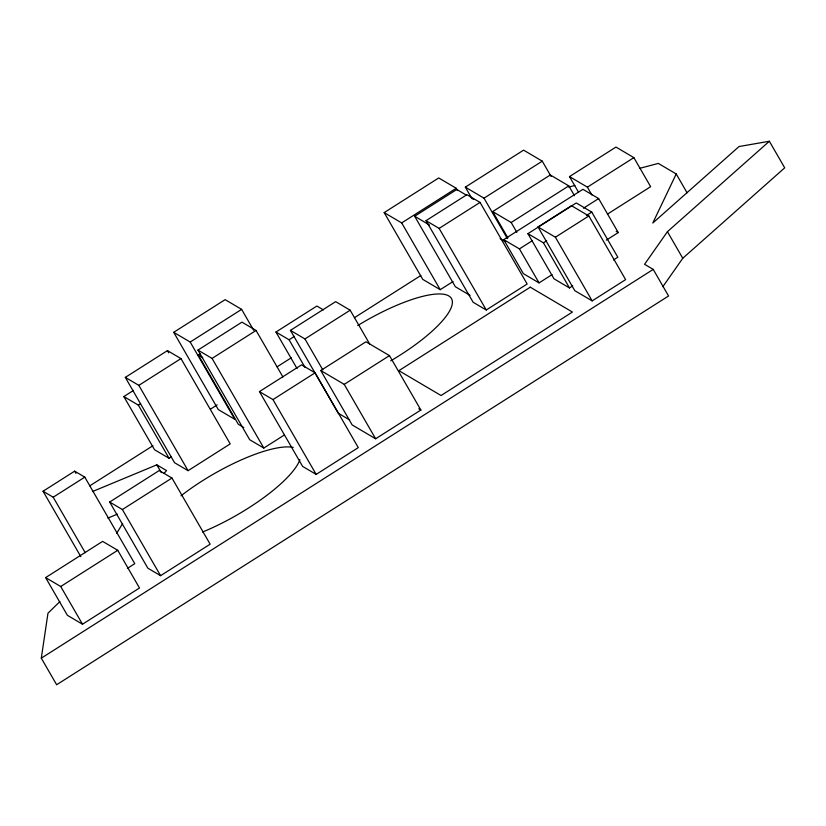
<?xml version="1.0" encoding="UTF-8"?>
<svg xmlns="http://www.w3.org/2000/svg" width="826" height="826" viewBox="0 0 826 826"><rect width="100%" height="100%" fill="white"/><g stroke="black" fill="none" stroke-linecap="round" stroke-linejoin="round"><path stroke-width="1.24" d="M662.865 286.674L682.772 258.259L784.7 167.833L769.357 141.256L667.429 231.672L644.569 264.299L653.221 269.4L668.564 295.987L56.643 684.744L41.3 658.167L47.98 613.191L59.885 601.586M639.644 168.359L658.322 163.414L676.215 173.966L652.788 223.041L739.043 146.532L769.357 141.256M116.642 533.389L122.62 523.581M164.002 473.443L166.563 470.583L156.816 464.842L92.512 491.532M173.697 332.32L190.197 342.047L234.811 419.329L218.312 409.593L173.697 332.32L225.126 299.642L241.626 309.368L253.737 330.348M453.061 281.532L440.227 289.689L422.736 279.364L384.183 212.602L438.72 177.951L456.21 188.276L457.501 190.496M125.304 377.389L167.441 350.616L180.966 358.587L230.217 443.903L188.08 470.675L174.565 462.705L125.304 377.389L138.83 385.36L188.08 470.675M190.197 342.047L241.626 309.368M138.83 385.36L180.966 358.587M171.209 456.912L169.051 458.285L154.534 449.726L123.848 396.563L133.533 390.399M284.206 435.095L263.824 448.053L249.7 439.731L197.951 350.09L241.946 322.14L256.06 330.462L282.895 376.945M384.183 212.602L401.684 222.917L456.21 188.276M470.087 295.429L455.353 286.736L414.662 216.257L456.799 189.484L466.267 195.081M243.773 427.507L238.301 424.285L198.333 355.046L200.481 353.673M471.636 198.075L465.327 187.141L523.581 150.136L542.269 161.163L551.097 176.454M426.02 220.656L466.917 194.678L480.04 202.411L527.153 284.02L486.256 309.998L473.133 302.264L426.02 220.656L439.133 228.399L486.256 309.998M123.848 396.563L138.355 405.122L140.513 403.749M197.951 350.09L212.065 358.412L256.06 330.462M465.327 187.141L484.015 198.168L542.269 161.163M297.05 368.572L275.956 332.031L316.854 306.043L323.42 309.915M439.133 228.399L480.04 202.411M349.656 419.949L338.257 413.217L290.422 330.379L335.666 301.645L350.172 310.204L369.945 344.442M80.855 556.693L43.055 491.233L74.66 471.15L84.799 477.129L134.772 563.683L127.39 568.36M275.956 332.031L289.079 339.765L294.459 336.347M507.856 237.867L492.678 211.59L550.302 174.978L568.794 185.881L574.483 195.731M43.055 491.233L53.194 497.211L84.799 477.129M290.422 330.379L304.939 338.939L350.172 310.204M578.53 192.251L569.496 176.599L615.969 147.069L633.862 157.632L650.64 186.686L607.409 214.151M89.766 485.843L152.934 445.71M210.661 409.046L217.186 404.885M277.092 366.827L291.258 357.834M354.426 317.7L420.857 275.492M492.678 211.59L511.17 222.493L568.794 185.881M259.436 391.607L301.583 364.844L315.098 372.815L358.288 447.62L316.151 474.392L302.626 466.411L259.436 391.607L272.962 399.588L316.151 474.392M552.067 274.624L539.048 282.895L523.343 273.633L503.715 239.633L582.929 189.309L598.633 198.57L618.261 232.571L606.325 240.149M569.496 176.599L587.389 187.151L633.862 157.632M538.025 226.964L571.489 205.705L588.855 215.958L625.623 279.632L592.159 300.891L574.782 290.649L538.025 226.964L555.392 237.217L592.159 300.891M572.707 285.889L569.486 287.944L553.978 278.796L527.928 233.665L576.259 202.959L591.767 212.106L617.827 257.227L613.532 259.963M109.662 502.032L159.232 470.541L171.963 478.037L210.145 544.189L160.574 575.681L147.854 568.185L109.662 502.032L122.382 509.539L160.574 575.681M272.962 399.588L315.098 372.815M320.746 370.523L365.98 341.778L389.459 355.624L420.878 410.026L375.634 438.771L352.155 424.925L320.746 370.523L344.225 384.369L375.634 438.771M503.715 239.633L519.42 248.894L532.44 240.624M583.445 208.224L598.633 198.57M122.382 509.539L171.963 478.037M527.928 233.665L543.436 242.813L546.657 240.758M586.398 215.514L591.767 212.106M555.392 237.217L588.855 215.958M344.225 384.369L389.459 355.624M45.616 577.601L102.62 541.381L117.736 550.292L139.501 587.998L82.497 624.219L67.381 615.308L45.616 577.601L60.721 586.512L82.497 624.219M60.721 586.512L117.736 550.292M41.3 658.167L653.221 269.4M107.855 518.109L117.385 514.154M568.68 187.12L574.906 185.478M616.165 231.332L618.261 232.571M471.532 198.178L473.639 199.417M500.153 238.662L505.646 241.904M414.662 216.257L429.396 224.951M418.741 408.777L420.878 410.026M198.333 355.046L202.7 357.627M676.215 173.966L687.087 192.799M667.429 231.672L682.772 258.259M587.389 187.151L591.901 194.977M543.436 242.813L569.486 287.944M511.17 222.493L516.859 232.343M519.42 248.894L539.048 282.895M484.015 198.168L507.36 238.59M401.684 222.917L440.227 289.689M304.939 338.939L322.79 369.862M289.079 339.765L305.062 367.446M212.065 358.412L263.824 448.053M167.441 350.616L168.721 352.836M138.355 405.122L169.051 458.285M156.816 464.842L161.297 472.596M74.66 471.15L75.94 473.37M53.194 497.211L85.223 552.687M357.741 325.558A86.1 23.593 -30 0 1 450.573 297.339A86.1 23.593 -30 0 1 390.698 360.859M299.9 459.648A86.1 23.593 -30 0 1 202.556 532.027M180.956 495.837A86.1 23.593 -30 0 1 293.23 447.434M530.271 287.19L398.896 370.657L441.053 395.52L572.418 312.052L530.271 287.19"/></g></svg>
